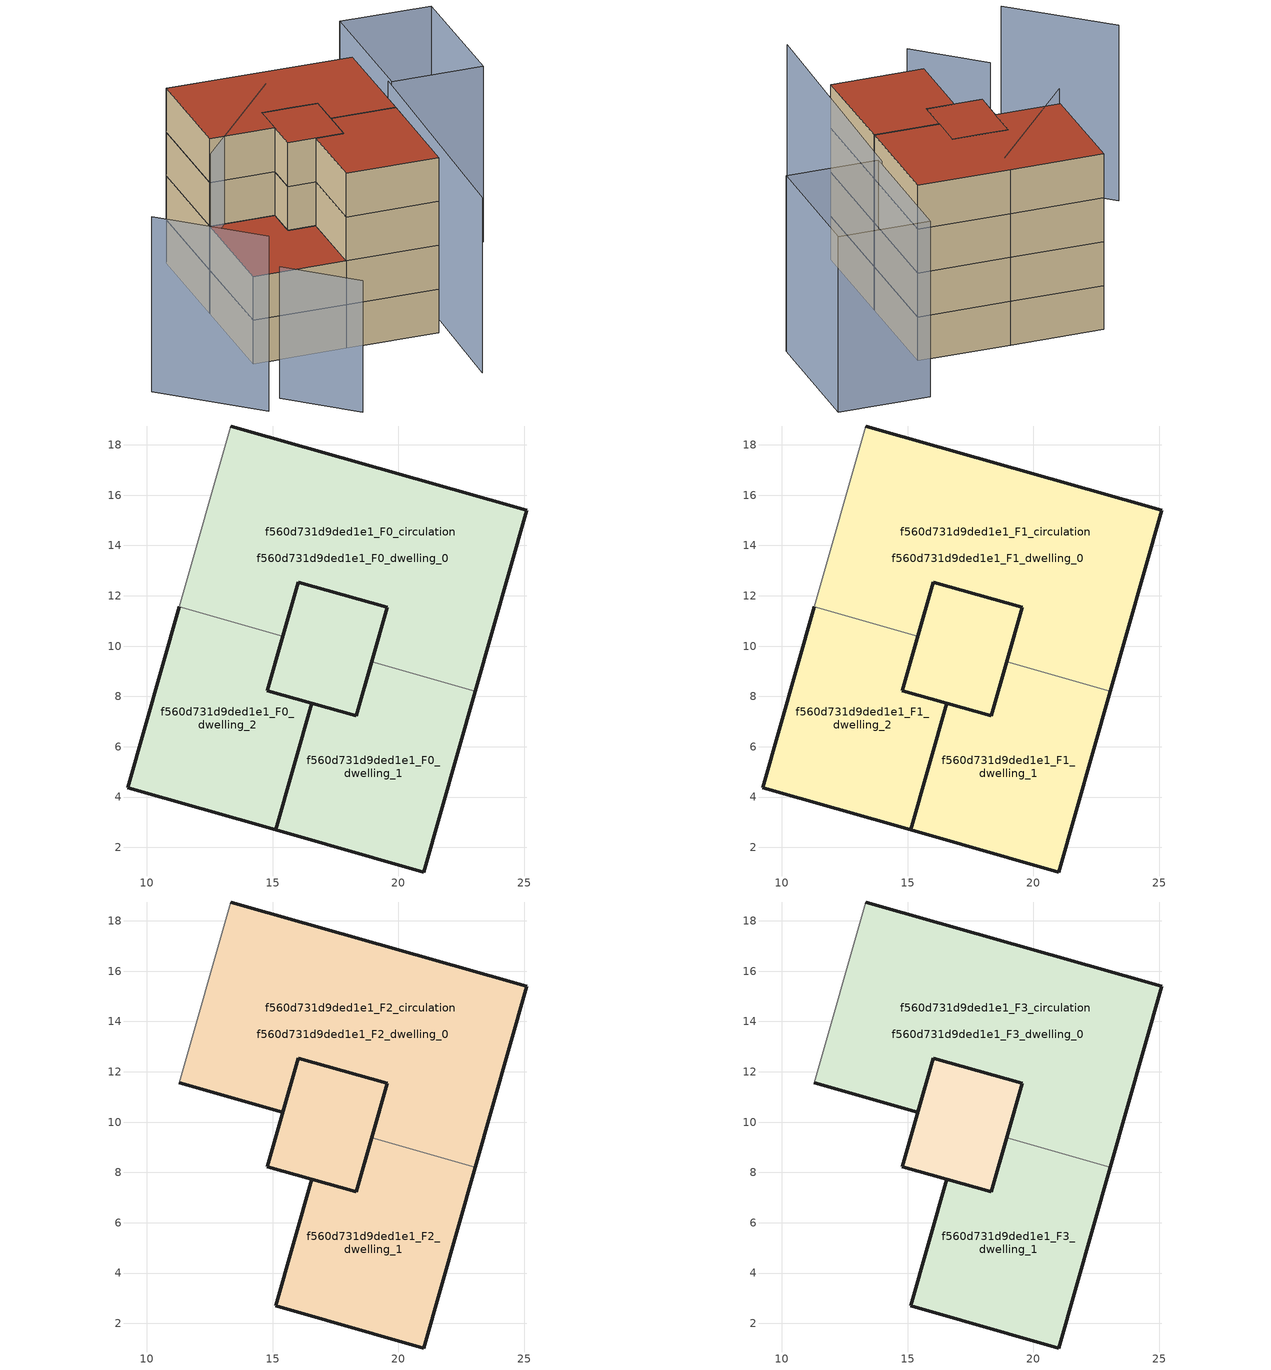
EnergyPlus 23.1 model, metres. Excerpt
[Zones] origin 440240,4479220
f560d731d9ded1e1_F0_dwelling_0
 floor ground (EU_floor_Construction): 19.55,11.54 18.94,9.38 18.32,7.23 14.8,8.23 15.41,10.39 16.02,12.54 z0; 25.09,15.41 23.05,8.21 18.94,9.38 19.55,11.54 17.79,12.04 16.02,12.54 15.41,10.39 11.3,11.56 13.34,18.75 19.22,17.08 z0
 wall outside (EU_wall_Construction): 23.05,8.21 25.09,15.41 19.22,17.08 13.34,18.75 / 15.41,10.39 16.02,12.54 17.79,12.04 19.55,11.54 18.94,9.38 z0:3
 wall adiabatic (EU_wall_Construction): 13.34,18.75 11.3,11.56 z0:3
 wall to f560d731d9ded1e1_F0_dwelling_1 (EU_wall_Construction): 18.94,9.38 23.05,8.21 z0:3
 wall to f560d731d9ded1e1_F0_dwelling_2 (EU_wall_Construction): 11.3,11.56 15.41,10.39 z0:3
f560d731d9ded1e1_F0_dwelling_1
 floor ground (EU_floor_Construction): 23.05,8.21 21,1.02 15.13,2.69 16.56,7.73 18.32,7.23 18.94,9.38 z0; 19.55,11.54 18.94,9.38 18.32,7.23 16.56,7.73 14.8,8.23 16.02,12.54 z0
 wall outside (EU_wall_Construction): 18.94,9.38 18.32,7.23 16.56,7.73 15.13,2.69 21,1.02 23.05,8.21 z0:3
f560d731d9ded1e1_F0_dwelling_2
 floor ground (EU_floor_Construction): 15.41,10.39 14.87,8.49 14.8,8.23 16.56,7.73 15.13,2.69 9.25,4.36 11.3,11.56 z0; 19.55,11.54 18.32,7.23 16.56,7.73 14.8,8.23 14.87,8.49 15.41,10.39 16.02,12.54 z0
 wall outside (EU_wall_Construction): 11.3,11.56 9.25,4.36 15.13,2.69 16.56,7.73 14.8,8.23 15.41,10.39 z0:3
f560d731d9ded1e1_F0_circulation
 floor ground (EU_floor_Construction): 25.09,15.41 23.05,8.21 18.94,9.38 19.55,11.54 17.79,12.04 16.02,12.54 15.41,10.39 11.3,11.56 13.34,18.75 19.22,17.08 z0; 19.55,11.54 18.94,9.38 18.32,7.23 16.56,7.73 14.8,8.23 14.88,8.5 15.41,10.39 16.02,12.54 z0; 23.05,8.21 21,1.02 15.13,2.69 16.56,7.73 18.32,7.23 18.94,9.38 z0; 15.41,10.39 14.87,8.49 14.8,8.23 16.56,7.73 15.13,2.69 9.25,4.36 11.3,11.56 z0
 wall outside (EU_wall_Construction): 14.8,8.23 18.32,7.23 19.55,11.54 16.02,12.54 14.8,8.23 z0:3
f560d731d9ded1e1_F1_dwelling_0
 floor outside (EU_floor_Construction): 25.09,15.41 23.05,8.21 18.94,9.38 19.55,11.54 17.79,12.04 16.02,12.54 15.41,10.39 11.3,11.56 13.34,18.75 19.22,17.08 z3
 floor to f560d731d9ded1e1_F0_dwelling_0 (EU_floor_Construction): 19.55,11.54 18.94,9.38 18.32,7.23 14.8,8.23 15.41,10.39 16.02,12.54 17.79,12.04 z3
 wall outside (EU_wall_Construction): 23.05,8.21 25.09,15.41 19.22,17.08 13.34,18.75 / 15.41,10.39 16.02,12.54 17.79,12.04 19.55,11.54 18.94,9.38 z3:6
 wall adiabatic (EU_wall_Construction): 13.34,18.75 11.3,11.56 z3:6
 wall to f560d731d9ded1e1_F1_dwelling_1 (EU_wall_Construction): 18.94,9.38 23.05,8.21 z3:6
 wall to f560d731d9ded1e1_F1_dwelling_2 (EU_wall_Construction): 11.3,11.56 15.41,10.39 z3:6
f560d731d9ded1e1_F1_dwelling_1
 floor to f560d731d9ded1e1_F0_dwelling_1 (EU_floor_Construction): 23.05,8.21 21,1.02 15.13,2.69 16.56,7.73 18.32,7.23 18.94,9.38 z3; 19.55,11.54 18.94,9.38 18.32,7.23 16.56,7.73 14.8,8.23 16.02,12.54 z3
 wall outside (EU_wall_Construction): 18.94,9.38 18.32,7.23 16.56,7.73 15.13,2.69 21,1.02 23.05,8.21 z3:6
f560d731d9ded1e1_F1_dwelling_2
 floor to f560d731d9ded1e1_F0_dwelling_2 (EU_floor_Construction): 15.41,10.39 14.8,8.23 16.56,7.73 15.13,2.69 9.25,4.36 11.3,11.56 z3; 19.55,11.54 18.32,7.23 16.56,7.73 14.8,8.23 15.41,10.39 16.02,12.54 z3
 wall outside (EU_wall_Construction): 11.3,11.56 9.25,4.36 15.13,2.69 16.56,7.73 14.8,8.23 15.41,10.39 z3:6
 roof outside (EU_roof_Construction): 18.32,7.23 19.55,11.54 16.02,12.54 15.41,10.39 14.87,8.49 14.8,8.23 16.56,7.73 z6; 15.13,2.69 16.56,7.73 14.8,8.23 14.87,8.49 15.41,10.39 11.3,11.56 9.25,4.36 z6
f560d731d9ded1e1_F1_circulation
 floor outside (EU_floor_Construction): 23.05,8.21 21,1.02 15.13,2.69 16.56,7.73 18.32,7.23 18.94,9.38 z3
 floor to f560d731d9ded1e1_F0_circulation (EU_floor_Construction): 25.09,15.41 23.05,8.21 18.94,9.38 19.55,11.54 17.79,12.04 16.02,12.54 15.41,10.39 11.3,11.56 13.34,18.75 19.22,17.08 z3; 19.55,11.54 18.94,9.38 18.32,7.23 16.56,7.73 14.8,8.23 14.88,8.5 15.41,10.39 16.02,12.54 z3; 15.41,10.39 14.87,8.49 14.8,8.23 16.56,7.73 15.13,2.69 9.25,4.36 11.3,11.56 z3
 wall outside (EU_wall_Construction): 14.8,8.23 18.32,7.23 19.55,11.54 16.02,12.54 14.8,8.23 z3:6
 roof outside (EU_floor_Construction): 15.13,2.69 16.56,7.73 14.8,8.23 14.87,8.49 15.41,10.39 11.3,11.56 9.25,4.36 z6
f560d731d9ded1e1_F2_dwelling_0
 floor outside (EU_floor_Construction): 25.09,15.41 23.05,8.21 18.94,9.38 19.55,11.54 17.79,12.04 16.02,12.54 15.41,10.39 11.3,11.56 13.34,18.75 19.22,17.08 z6
 floor to f560d731d9ded1e1_F1_dwelling_0 (EU_floor_Construction): 19.55,11.54 18.94,9.38 18.32,7.23 14.8,8.23 15.41,10.39 16.02,12.54 17.79,12.04 z6
 wall outside (EU_wall_Construction): 23.05,8.21 25.09,15.41 19.22,17.08 13.34,18.75 / 11.3,11.56 15.41,10.39 16.02,12.54 17.79,12.04 19.55,11.54 18.94,9.38 z6:9
 wall adiabatic (EU_wall_Construction): 13.34,18.75 11.3,11.56 z6:9
 wall to f560d731d9ded1e1_F2_dwelling_1 (EU_wall_Construction): 18.94,9.38 23.05,8.21 z6:9
f560d731d9ded1e1_F2_dwelling_1
 floor to f560d731d9ded1e1_F1_dwelling_1 (EU_floor_Construction): 23.05,8.21 21,1.02 15.13,2.69 16.56,7.73 18.32,7.23 18.94,9.38 z6; 19.55,11.54 18.94,9.38 18.32,7.23 16.56,7.73 14.8,8.23 16.02,12.54 z6
 wall outside (EU_wall_Construction): 18.94,9.38 18.32,7.23 16.56,7.73 15.13,2.69 21,1.02 23.05,8.21 z6:9
f560d731d9ded1e1_F2_circulation
 floor outside (EU_floor_Construction): 23.05,8.21 21,1.02 15.13,2.69 16.56,7.73 18.32,7.23 18.94,9.38 z6
 floor to f560d731d9ded1e1_F1_circulation (EU_floor_Construction): 25.09,15.41 23.05,8.21 18.94,9.38 19.55,11.54 17.79,12.04 16.02,12.54 15.41,10.39 11.3,11.56 13.34,18.75 19.22,17.08 z6; 19.55,11.54 18.94,9.38 18.32,7.23 16.56,7.73 14.8,8.23 14.88,8.5 15.41,10.39 16.02,12.54 z6
 wall outside (EU_wall_Construction): 14.8,8.23 18.32,7.23 19.55,11.54 16.02,12.54 14.8,8.23 z6:9
f560d731d9ded1e1_F3_dwelling_0
 floor outside (EU_floor_Construction): 25.09,15.41 23.05,8.21 18.94,9.38 19.55,11.54 17.79,12.04 16.02,12.54 15.41,10.39 11.3,11.56 13.34,18.75 19.22,17.08 z9
 floor to f560d731d9ded1e1_F2_dwelling_0 (EU_floor_Construction): 19.55,11.54 18.94,9.38 18.32,7.23 14.8,8.23 15.41,10.39 16.02,12.54 17.79,12.04 z9
 wall outside (EU_wall_Construction): 23.05,8.21 25.09,15.41 19.22,17.08 13.34,18.75 / 11.3,11.56 15.41,10.39 16.02,12.54 17.79,12.04 19.55,11.54 18.94,9.38 z9:12
 wall adiabatic (EU_wall_Construction): 13.34,18.75 11.3,11.56 z9:12
 wall to f560d731d9ded1e1_F3_dwelling_1 (EU_wall_Construction): 18.94,9.38 23.05,8.21 z9:12
 roof outside (EU_roof_Construction): 23.05,8.21 25.09,15.41 19.22,17.08 13.34,18.75 11.3,11.56 15.41,10.39 16.02,12.54 17.79,12.04 19.55,11.54 18.94,9.38 z12; 18.32,7.23 18.94,9.38 19.55,11.54 16.02,12.54 15.41,10.39 14.8,8.23 z12
f560d731d9ded1e1_F3_dwelling_1
 floor to f560d731d9ded1e1_F2_dwelling_1 (EU_floor_Construction): 23.05,8.21 21,1.02 15.13,2.69 16.56,7.73 18.32,7.23 18.94,9.38 z9; 19.55,11.54 18.94,9.38 18.32,7.23 16.56,7.73 14.8,8.23 16.02,12.54 z9
 wall outside (EU_wall_Construction): 18.94,9.38 18.32,7.23 16.56,7.73 15.13,2.69 21,1.02 23.05,8.21 z9:12
 roof outside (EU_roof_Construction): 18.32,7.23 18.94,9.38 19.55,11.54 16.02,12.54 14.8,8.23 16.56,7.73 z12; 21,1.02 23.05,8.21 18.94,9.38 18.32,7.23 16.56,7.73 15.13,2.69 z12
f560d731d9ded1e1_F3_circulation
 floor outside (EU_floor_Construction): 23.05,8.21 21,1.02 15.13,2.69 16.56,7.73 18.32,7.23 18.94,9.38 z9
 floor to f560d731d9ded1e1_F2_circulation (EU_floor_Construction): 19.55,11.54 18.94,9.38 18.32,7.23 16.56,7.73 14.8,8.23 15.41,10.39 16.02,12.54 z9; 25.09,15.41 23.05,8.21 18.94,9.38 19.55,11.54 17.79,12.04 16.02,12.54 15.41,10.39 11.3,11.56 13.34,18.75 19.22,17.08 z9
 wall outside (EU_wall_Construction): 14.8,8.23 18.32,7.23 19.55,11.54 16.02,12.54 14.8,8.23 z9:12
 roof outside (EU_roof_Construction): 23.05,8.21 25.09,15.41 19.22,17.08 13.34,18.75 11.3,11.56 15.41,10.39 16.02,12.54 17.79,12.04 19.55,11.54 18.94,9.38 z12; 18.32,7.23 18.94,9.38 19.55,11.54 16.02,12.54 15.41,10.39 14.8,8.23 16.56,7.73 z12; 21,1.02 23.05,8.21 18.94,9.38 18.32,7.23 16.56,7.73 15.13,2.69 z12
shading: 7.72,-0.41 10.67,-4.98 z0:9; 1.96,5.03 6.12,-1.44 / 19.84,-5 24.86,11.4 / 18.61,15.59 10.12,9.86 / 30.77,9.53 24.97,11.19 / 24.97,11.19 27.44,19.82 / 27.44,19.82 33.23,18.17 / 33.23,18.17 30.77,9.53 z0:12
[Building]
EU S2 Campaign: North Axis=0; Terrain=City; Solar Distribution=FullExterior
[Site:Location]
Madrid: Latitude=40.5; Longitude=-3.5; Time Zone=1; Elevation=609
[SizingPeriod:WeatherFileDays]
AnnualSizingPeriod: Begin Month=1; Begin Day of Month=1; End Month=12; End Day of Month=31; Day of Week for Start Day=Monday; Use Weather File Daylight Saving Period=No; Use Weather File Rain and Snow Indicators=No
[MATERIAL]
EU_InternalMass_Material: Roughness=MediumRough; Thickness=0.1; Conductivity=1; Density=1800; Specific Heat=900; Thermal Absorptance=0.9; Solar Absorptance=0.7; Visible Absorptance=0.7
[MATERIAL:NOMASS] Roughness=MediumRough; Thermal Absorptance=0.9; Solar Absorptance=0.7; Visible Absorptance=0.7
Name | Thermal Resistance
EU_wall_NoMass | 1.60022
EU_roof_NoMass | 1.57597
EU_floor_NoMass | 0.470652
[CONSTRUCTION]
EU_wall_Construction: EU_wall_NoMass
EU_roof_Construction: EU_roof_NoMass
EU_floor_Construction: EU_floor_NoMass
EU_InternalMass_Construction: EU_InternalMass_Material
[ZONE] Type=1; Multiplier=1; Ceiling Height=autocalculate; Floor Area=autocalculate; Part of Total Floor Area=Yes
Name | Volume
f560d731d9ded1e1_F0_dwelling_0; f560d731d9ded1e1_F1_dwelling_0; f560d731d9ded1e1_F2_dwelling_0; f560d731d9ded1e1_F3_dwelling_0 | 298.709
f560d731d9ded1e1_F0_dwelling_1 | 174.02
f560d731d9ded1e1_F1_dwelling_1; f560d731d9ded1e1_F2_dwelling_1; f560d731d9ded1e1_F3_dwelling_1; f560d731d9ded1e1_F0_dwelling_2; f560d731d9ded1e1_F1_dwelling_2 | 174.019
f560d731d9ded1e1_F0_circulation | 548.091
f560d731d9ded1e1_F1_circulation | 548.09
f560d731d9ded1e1_F2_circulation | 423.399
f560d731d9ded1e1_F3_circulation | 423.4
[INTERNALMASS] Construction=EU_InternalMass_Construction
Name | Zone or ZoneList | Surface Area
f560d731d9ded1e1_F0_dwelling_0_EU_InternalMass | f560d731d9ded1e1_F0_dwelling_0 | 83.127
f560d731d9ded1e1_F0_dwelling_1_EU_InternalMass | f560d731d9ded1e1_F0_dwelling_1 | 41.5635
f560d731d9ded1e1_F0_dwelling_2_EU_InternalMass | f560d731d9ded1e1_F0_dwelling_2 | 41.5635
f560d731d9ded1e1_F1_dwelling_0_EU_InternalMass | f560d731d9ded1e1_F1_dwelling_0 | 83.127
f560d731d9ded1e1_F1_dwelling_1_EU_InternalMass | f560d731d9ded1e1_F1_dwelling_1 | 41.5635
f560d731d9ded1e1_F1_dwelling_2_EU_InternalMass | f560d731d9ded1e1_F1_dwelling_2 | 41.5635
f560d731d9ded1e1_F2_dwelling_0_EU_InternalMass | f560d731d9ded1e1_F2_dwelling_0 | 83.127
f560d731d9ded1e1_F2_dwelling_1_EU_InternalMass | f560d731d9ded1e1_F2_dwelling_1 | 83.127
f560d731d9ded1e1_F3_dwelling_0_EU_InternalMass | f560d731d9ded1e1_F3_dwelling_0 | 83.127
f560d731d9ded1e1_F3_dwelling_1_EU_InternalMass | f560d731d9ded1e1_F3_dwelling_1 | 83.127
[OTHEREQUIPMENT] Fuel Type=Electricity; Design Level Calculation Method=Watts/Area; Power per Zone Floor Area=1; Fraction Latent=0; Fraction Radiant=0; Fraction Lost=0; Carbon Dioxide Generation Rate=0; EndUse Subcategory=EU_Step8_InternalGains
Name | Zone or ZoneList or Space or SpaceList | Schedule
EU_Step8_InternalGain_f560d731d9ded1e1_F0_dwelling_0_f000 | f560d731d9ded1e1_F0_dwelling_0 | EU_Step8_GainSchedule_f560d731d9ded1e1_F0_dwelling_0_f000
EU_Step8_InternalGain_f560d731d9ded1e1_F0_dwelling_1_f000 | f560d731d9ded1e1_F0_dwelling_1 | EU_Step8_GainSchedule_f560d731d9ded1e1_F0_dwelling_1_f000
EU_Step8_InternalGain_f560d731d9ded1e1_F0_dwelling_2_f000 | f560d731d9ded1e1_F0_dwelling_2 | EU_Step8_GainSchedule_f560d731d9ded1e1_F0_dwelling_2_f000
EU_Step8_InternalGain_f560d731d9ded1e1_F1_dwelling_0_f000 | f560d731d9ded1e1_F1_dwelling_0 | EU_Step8_GainSchedule_f560d731d9ded1e1_F1_dwelling_0_f000
EU_Step8_InternalGain_f560d731d9ded1e1_F1_dwelling_1_f000 | f560d731d9ded1e1_F1_dwelling_1 | EU_Step8_GainSchedule_f560d731d9ded1e1_F1_dwelling_1_f000
EU_Step8_InternalGain_f560d731d9ded1e1_F1_dwelling_2_f000 | f560d731d9ded1e1_F1_dwelling_2 | EU_Step8_GainSchedule_f560d731d9ded1e1_F1_dwelling_2_f000
EU_Step8_InternalGain_f560d731d9ded1e1_F2_dwelling_0_f000 | f560d731d9ded1e1_F2_dwelling_0 | EU_Step8_GainSchedule_f560d731d9ded1e1_F2_dwelling_0_f000
EU_Step8_InternalGain_f560d731d9ded1e1_F2_dwelling_1_f000 | f560d731d9ded1e1_F2_dwelling_1 | EU_Step8_GainSchedule_f560d731d9ded1e1_F2_dwelling_1_f000
EU_Step8_InternalGain_f560d731d9ded1e1_F3_dwelling_0_f000 | f560d731d9ded1e1_F3_dwelling_0 | EU_Step8_GainSchedule_f560d731d9ded1e1_F3_dwelling_0_f000
EU_Step8_InternalGain_f560d731d9ded1e1_F3_dwelling_1_f000 | f560d731d9ded1e1_F3_dwelling_1 | EU_Step8_GainSchedule_f560d731d9ded1e1_F3_dwelling_1_f000
[ZONEINFILTRATION:DESIGNFLOWRATE] Schedule=EU_AlwaysOn; Design Flow Rate Calculation Method=Flow/Area; Flow Rate per Floor Area=0.0005; Constant Term Coefficient=1; Temperature Term Coefficient=0; Velocity Term Coefficient=0; Velocity Squared Term Coefficient=0
Name | Zone or ZoneList or Space or SpaceList
EU_Circulation_Infiltration_f560d731d9ded1e1_F0_circulation | f560d731d9ded1e1_F0_circulation
EU_Circulation_Infiltration_f560d731d9ded1e1_F1_circulation | f560d731d9ded1e1_F1_circulation
EU_Circulation_Infiltration_f560d731d9ded1e1_F2_circulation | f560d731d9ded1e1_F2_circulation
EU_Circulation_Infiltration_f560d731d9ded1e1_F3_circulation | f560d731d9ded1e1_F3_circulation
[ZONEVENTILATION:DESIGNFLOWRATE] Schedule=EU_AlwaysOn; Design Flow Rate Calculation Method=AirChanges/Hour; Air Changes per Hour=0.480704; Ventilation Type=Natural; Fan Pressure Rise=0; Fan Total Efficiency=1; Constant Term Coefficient=1; Temperature Term Coefficient=0; Velocity Term Coefficient=0; Velocity Squared Term Coefficient=0; Minimum Indoor Temperature=-100; Maximum Indoor Temperature=100; Delta Temperature=-100; Minimum Outdoor Temperature=-100; Maximum Outdoor Temperature=100; Maximum Wind Speed=40
Name | Zone or ZoneList or Space or SpaceList
EU_ConstantAir_f560d731d9ded1e1_F0_dwelling_0 | f560d731d9ded1e1_F0_dwelling_0
EU_ConstantAir_f560d731d9ded1e1_F0_dwelling_1 | f560d731d9ded1e1_F0_dwelling_1
EU_ConstantAir_f560d731d9ded1e1_F0_dwelling_2 | f560d731d9ded1e1_F0_dwelling_2
EU_ConstantAir_f560d731d9ded1e1_F1_dwelling_0 | f560d731d9ded1e1_F1_dwelling_0
EU_ConstantAir_f560d731d9ded1e1_F1_dwelling_1 | f560d731d9ded1e1_F1_dwelling_1
EU_ConstantAir_f560d731d9ded1e1_F1_dwelling_2 | f560d731d9ded1e1_F1_dwelling_2
EU_ConstantAir_f560d731d9ded1e1_F2_dwelling_0 | f560d731d9ded1e1_F2_dwelling_0
EU_ConstantAir_f560d731d9ded1e1_F2_dwelling_1 | f560d731d9ded1e1_F2_dwelling_1
EU_ConstantAir_f560d731d9ded1e1_F3_dwelling_0 | f560d731d9ded1e1_F3_dwelling_0
EU_ConstantAir_f560d731d9ded1e1_F3_dwelling_1 | f560d731d9ded1e1_F3_dwelling_1
[HVACTEMPLATE:THERMOSTAT] Constant Heating Setpoint=20; Constant Cooling Setpoint=50
EU_HeatOnly_f560d731d9ded1e1_F0_dwelling_0; EU_HeatOnly_f560d731d9ded1e1_F0_dwelling_1; EU_HeatOnly_f560d731d9ded1e1_F0_dwelling_2; EU_HeatOnly_f560d731d9ded1e1_F1_dwelling_0; EU_HeatOnly_f560d731d9ded1e1_F1_dwelling_1; EU_HeatOnly_f560d731d9ded1e1_F1_dwelling_2; EU_HeatOnly_f560d731d9ded1e1_F2_dwelling_0; EU_HeatOnly_f560d731d9ded1e1_F2_dwelling_1; EU_HeatOnly_f560d731d9ded1e1_F3_dwelling_0; EU_HeatOnly_f560d731d9ded1e1_F3_dwelling_1
[HVACTEMPLATE:ZONE:IDEALLOADSAIRSYSTEM] System Availability Schedule=EU_AlwaysOn; Maximum Heating Supply Air Temperature=50; Minimum Cooling Supply Air Temperature=13; Maximum Heating Supply Air Humidity Ratio=0.0156; Minimum Cooling Supply Air Humidity Ratio=0.0077; Heating Limit=NoLimit; Cooling Limit=NoLimit; Heating Availability Schedule=EU_AlwaysOn; Cooling Availability Schedule=EU_CoolingOff; Dehumidification Control Type=ConstantSensibleHeatRatio; Cooling Sensible Heat Ratio=0.7; Dehumidification Setpoint=60; Humidification Control Type=None; Humidification Setpoint=30; Outdoor Air Method=None; Outdoor Air Flow Rate per Person=0.00944; Outdoor Air Flow Rate per Zone Floor Area=0; Outdoor Air Flow Rate per Zone=0; Demand Controlled Ventilation Type=None; Outdoor Air Economizer Type=NoEconomizer; Heat Recovery Type=None; Sensible Heat Recovery Effectiveness=0.7; Latent Heat Recovery Effectiveness=0.65
Name | Template Thermostat
f560d731d9ded1e1_F0_dwelling_0 | EU_HeatOnly_f560d731d9ded1e1_F0_dwelling_0
f560d731d9ded1e1_F0_dwelling_1 | EU_HeatOnly_f560d731d9ded1e1_F0_dwelling_1
f560d731d9ded1e1_F0_dwelling_2 | EU_HeatOnly_f560d731d9ded1e1_F0_dwelling_2
f560d731d9ded1e1_F1_dwelling_0 | EU_HeatOnly_f560d731d9ded1e1_F1_dwelling_0
f560d731d9ded1e1_F1_dwelling_1 | EU_HeatOnly_f560d731d9ded1e1_F1_dwelling_1
f560d731d9ded1e1_F1_dwelling_2 | EU_HeatOnly_f560d731d9ded1e1_F1_dwelling_2
f560d731d9ded1e1_F2_dwelling_0 | EU_HeatOnly_f560d731d9ded1e1_F2_dwelling_0
f560d731d9ded1e1_F2_dwelling_1 | EU_HeatOnly_f560d731d9ded1e1_F2_dwelling_1
f560d731d9ded1e1_F3_dwelling_0 | EU_HeatOnly_f560d731d9ded1e1_F3_dwelling_0
f560d731d9ded1e1_F3_dwelling_1 | EU_HeatOnly_f560d731d9ded1e1_F3_dwelling_1
[SIZING:ZONE] Zone Cooling Design Supply Air Temperature Input Method=SupplyAirTemperature; Zone Cooling Design Supply Air Temperature=13; Zone Heating Design Supply Air Temperature Input Method=SupplyAirTemperature; Zone Heating Design Supply Air Temperature=50; Zone Cooling Design Supply Air Humidity Ratio=0.008; Zone Heating Design Supply Air Humidity Ratio=0.008; Cooling Design Air Flow Method=DesignDay; Cooling Design Air Flow Rate=0; Cooling Minimum Air Flow per Zone Floor Area=0.000762; Cooling Minimum Air Flow=0; Cooling Minimum Air Flow Fraction=0.2; Heating Design Air Flow Method=DesignDay; Heating Design Air Flow Rate=0; Heating Maximum Air Flow per Zone Floor Area=0.002032; Heating Maximum Air Flow=0.141576; Heating Maximum Air Flow Fraction=0.3; Account for Dedicated Outdoor Air System=No; Dedicated Outdoor Air System Control Strategy=NeutralSupplyAir; Dedicated Outdoor Air Low Setpoint Temperature for Design=autosize; Dedicated Outdoor Air High Setpoint Temperature for Design=autosize; Zone Load Sizing Method=Sensible Load Only No Latent Load; Zone Latent Cooling Design Supply Air Humidity Ratio Input Method=HumidityRatioDifference; Zone Cooling Design Supply Air Humidity Ratio Difference=0.005; Zone Latent Heating Design Supply Air Humidity Ratio Input Method=HumidityRatioDifference; Zone Humidification Design Supply Air Humidity Ratio Difference=0.005
f560d731d9ded1e1_F0_dwelling_0; f560d731d9ded1e1_F0_dwelling_1; f560d731d9ded1e1_F0_dwelling_2; f560d731d9ded1e1_F1_dwelling_0; f560d731d9ded1e1_F1_dwelling_1; f560d731d9ded1e1_F1_dwelling_2; f560d731d9ded1e1_F2_dwelling_0; f560d731d9ded1e1_F2_dwelling_1; f560d731d9ded1e1_F3_dwelling_0; f560d731d9ded1e1_F3_dwelling_1
[SCHEDULE:CONSTANT]
Name | Hourly Value
EU_AlwaysOn | 1
EU_CoolingOff | 0
[SCHEDULE:FILE] Column Number=1; Rows to Skip at Top=0; Number of Hours of Data=8760; Column Separator=Comma; Interpolate to Timestep=No; Minutes per Item=60; Adjust Schedule for Daylight Savings=Yes
Name | File
EU_Step8_GainSchedule_f560d731d9ded1e1_F0_dwelling_0_f000 | ../../schedules/f560d731d9ded1e1/f560d731d9ded1e1_F0_dwelling_0_f000_gain.csv
EU_Step8_GainSchedule_f560d731d9ded1e1_F0_dwelling_1_f000 | ../../schedules/f560d731d9ded1e1/f560d731d9ded1e1_F0_dwelling_1_f000_gain.csv
EU_Step8_GainSchedule_f560d731d9ded1e1_F0_dwelling_2_f000 | ../../schedules/f560d731d9ded1e1/f560d731d9ded1e1_F0_dwelling_2_f000_gain.csv
EU_Step8_GainSchedule_f560d731d9ded1e1_F1_dwelling_0_f000 | ../../schedules/f560d731d9ded1e1/f560d731d9ded1e1_F1_dwelling_0_f000_gain.csv
EU_Step8_GainSchedule_f560d731d9ded1e1_F1_dwelling_1_f000 | ../../schedules/f560d731d9ded1e1/f560d731d9ded1e1_F1_dwelling_1_f000_gain.csv
EU_Step8_GainSchedule_f560d731d9ded1e1_F1_dwelling_2_f000 | ../../schedules/f560d731d9ded1e1/f560d731d9ded1e1_F1_dwelling_2_f000_gain.csv
EU_Step8_GainSchedule_f560d731d9ded1e1_F2_dwelling_0_f000 | ../../schedules/f560d731d9ded1e1/f560d731d9ded1e1_F2_dwelling_0_f000_gain.csv
EU_Step8_GainSchedule_f560d731d9ded1e1_F2_dwelling_1_f000 | ../../schedules/f560d731d9ded1e1/f560d731d9ded1e1_F2_dwelling_1_f000_gain.csv
EU_Step8_GainSchedule_f560d731d9ded1e1_F3_dwelling_0_f000 | ../../schedules/f560d731d9ded1e1/f560d731d9ded1e1_F3_dwelling_0_f000_gain.csv
EU_Step8_GainSchedule_f560d731d9ded1e1_F3_dwelling_1_f000 | ../../schedules/f560d731d9ded1e1/f560d731d9ded1e1_F3_dwelling_1_f000_gain.csv
